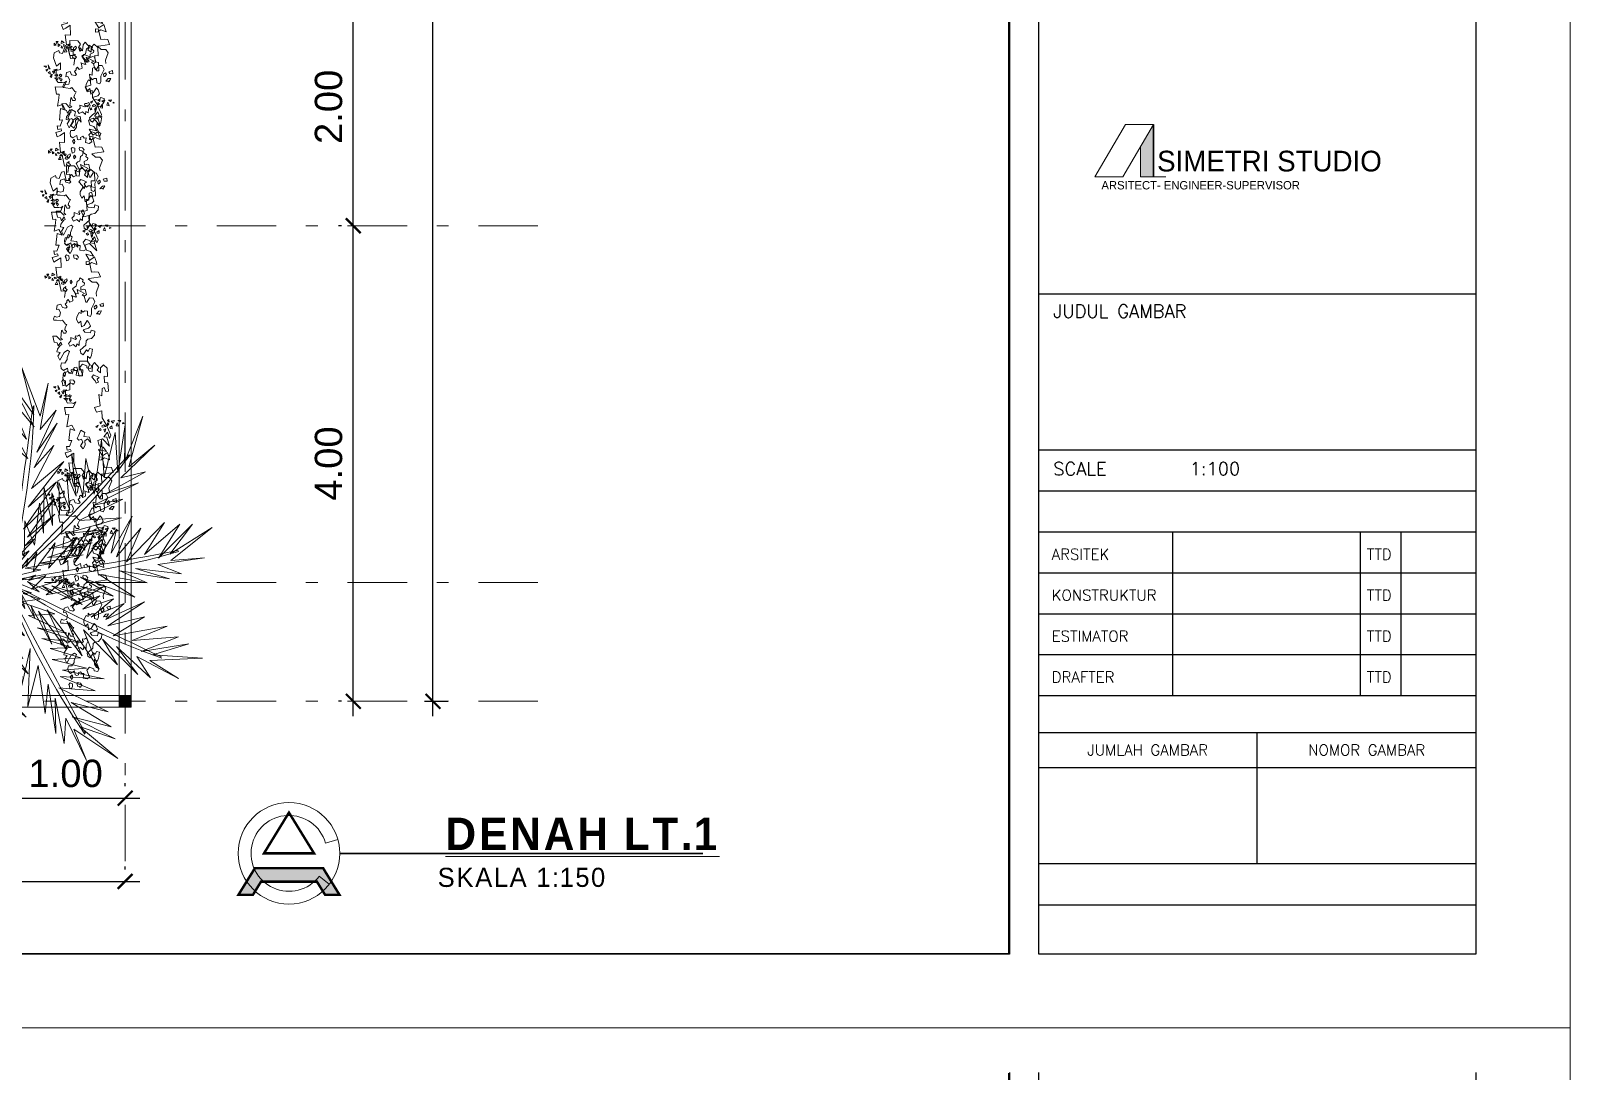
# Model space of a CAD drawing. Header units: millimetres. Extents: x -667 to -468, y -723 to -475.
# Drawn here: x -641.94 to -629, y -528.8 to -520.05 of the extents above; entities that cross this region are included whole.
import ezdxf
from ezdxf.enums import TextEntityAlignment as Align

# ---------------------------------------------------------------- set-up
doc = ezdxf.new("R2010")
doc.units = ezdxf.units.MM
doc.linetypes.add('CENTER', pattern=[2, 1.25, -0.25, 0.25, -0.25])
doc.linetypes.add('DASHDOT', pattern=[1, 0.5, -0.25, 0, -0.25])
doc.layers.get('0').update_dxf_attribs({"lineweight": 9})
doc.layers.get('Defpoints').update_dxf_attribs({"lineweight": 0})
for name, color, linetype, lineweight in [('BLOCK', 231, 'Continuous', 5), ('COLUMN', 11, 'Continuous', 9), ('dinding', 36, 'Continuous', 9), ('GRID', 250, 'CENTER', 0), ('NOTASI', 250, 'Continuous', 5), ('TEXT1', 5, 'Continuous', 5)]:
    doc.layers.add(name, color=color, linetype=linetype, lineweight=lineweight)
doc.layers.add('KOP', color=1, linetype='Continuous')
doc.layers.add('LANDSCAPE', color=7, linetype='Continuous', lineweight=9, true_color=0x002409)
doc.styles.add('ROMANS', font='romans.shx')
doc.styles.add('ROMS', font='romans.shx', dxfattribs={"width": 0.9, "height": 16})
doc.styles.get("Standard").update_dxf_attribs({"font": 'arial.ttf'})
doc.dimstyles.new('Copy of 1-100', dxfattribs={"dimtxt": 0.23, "dimasz": 0.125, "dimexe": 0.125, "dimexo": 0.1, "dimgap": 0.09, "dimtad": 1, "dimtoh": 1, "dimzin": 0, "dimdsep": 46, "dimtxsty": 'Standard', "dimblk": 'ARCHTICK', "dimcen": 0.09, "dimdle": 0.125, "dimclrt": 2, "dimadec": 0, "dimazin": 0, "dimtfac": 1, "dimtofl": 0, "dimtmove": 0, "dimatfit": 3, "dimldrblk": 'ARCHTICK', "dimfxl": 1, "dimtolj": 1, "dimtzin": 0, "dimarcsym": 0})

# ---------------------------------------------------------------- blocks, each defined once
blk = doc.blocks.new('EW2433')
at = {"layer": 'NOTASI', "ltscale": 0.6, "true_color": 0x7f0606}
blk.add_hatch(color=16, dxfattribs=at).paths.add_polyline_path([(501.0925, -205.8743), (501.0346, -205.9739), (501.0346, -206.1089), (501.0925, -206.1089)])
at = {"ltscale": 0.6}
for p, q in [((500.9667, -205.8743), (500.8301, -206.1089)), ((501.0925, -205.8743), (500.956, -206.1089)), ((500.9667, -205.8743), (501.0925, -205.8743)), ((501.0346, -205.9739), (501.0346, -206.1089)), ((500.8301, -206.1089), (500.956, -206.1089)), ((501.0346, -206.1089), (501.1479, -206.1089)), ((501.0636, -206.1089), (501.0925, -206.1089))]:
    blk.add_line(p, q, dxfattribs=at)
at = {"lineweight": 30, "ltscale": 0.6}
blk.add_line((501.0925, -205.8743), (501.0925, -206.1089), dxfattribs=at)
at = {"layer": 'Defpoints'}
for p, q in [((502.9615, -195.7493), (482.7963, -195.7493)), ((502.9615, -209.9267), (502.9615, -195.7493)), ((482.7963, -209.9267), (502.9615, -209.9267))]:
    blk.add_line(p, q, dxfattribs=at)
at = {"layer": 'KOP', "color": 11, "ltscale": 0.1}
for p, q in [((500.4441, -209.5931), (500.4441, -195.9522)), ((500.4465, -195.9497), (500.4465, -209.5956)), ((500.4465, -209.5956), (483.0215, -209.5956)), ((483.0239, -209.5931), (500.4441, -209.5931))]:
    blk.add_line(p, q, dxfattribs=at)
at = {"layer": 'KOP', "linetype": 'Continuous'}
for p, q in [((500.5786, -209.5956), (500.5786, -195.9497)), ((502.5381, -195.9497), (502.5381, -209.5956)), ((500.5786, -209.1908), (500.5786, -208.6023)), ((500.5786, -208.6023), (502.5381, -208.6023)), ((502.5381, -208.6023), (502.5381, -209.1908)), ((502.5381, -209.1908), (500.5786, -209.1908)), ((500.5786, -209.5956), (500.5786, -209.3745)), ((500.5786, -209.3745), (502.5381, -209.3745)), ((502.5381, -209.3745), (502.5381, -209.5956)), ((502.5381, -209.5956), (500.5786, -209.5956)), ((502.5381, -209.5956), (500.5786, -209.5956))]:
    blk.add_line(p, q, dxfattribs=at)
at = {"layer": 'KOP', "color": 1, "ltscale": 0.1}
for p, q in [((502.5381, -206.6358), (500.5786, -206.6358)), ((502.5381, -207.3355), (500.5786, -207.3355))]:
    blk.add_line(p, q, dxfattribs=at)
at = {"layer": 'KOP', "color": 1, "linetype": 'Continuous'}
blk.add_line((502.5381, -207.5192), (500.5786, -207.5192), dxfattribs=at)
at = {"layer": 'KOP', "color": 3, "ltscale": 0.1}
for p, q in [((502.5381, -207.7029), (500.5786, -207.7029)), ((501.1796, -208.4377), (501.1796, -207.7029)), ((502.0211, -208.4377), (502.0211, -207.7029)), ((502.2038, -208.4377), (502.2038, -207.7029)), ((502.5381, -207.8866), (500.5786, -207.8866)), ((502.5381, -208.0703), (500.5786, -208.0703)), ((502.5381, -208.254), (500.5786, -208.254)), ((502.5381, -208.4377), (500.5786, -208.4377)), ((502.5381, -208.4377), (500.5786, -208.4377)), ((501.5584, -209.1908), (501.5584, -208.6023)), ((502.5381, -208.7609), (500.5786, -208.7609))]:
    blk.add_line(p, q, dxfattribs=at)
at = {"ltscale": 0.6, "attachment_point": 1}
for s, width, insert, char_height in [('{\\fDroid|b0|i0|c0|p34;SIMETRI STUDIO}', 1.646667, (501.109, -205.992), 0.092913), ('{\\fBankGothic Lt BT|b0|i0|c0|p34;ARSITECT- ENGINEER-SUPERVISOR}', 2.64756, (500.8594, -206.1279), 0.03767)]:
    blk.add_mtext_dynamic_manual_height_columns(s, width=width, gutter_width=1, heights=[0], dxfattribs=dict(at, insert=insert, char_height=char_height))
at = {"layer": 'KOP', "color": 1, "linetype": 'Continuous', "style": 'ROMS', "width": 1}
for s, height, p in [('JUDUL GAMBAR', 0.058786, (500.6432, -206.7413)), ('SCALE', 0.05879, (500.6432, -207.448)), ('1:100', 0.05879, (501.2551, -207.4474)), ('ARSITEK', 0.04899, (500.6364, -207.8267)), ('TTD', 0.04899, (502.0496, -207.8267)), ('KONSTRUKTUR', 0.048989, (500.6364, -208.0104)), ('TTD', 0.04899, (502.0496, -208.0104)), ('ESTIMATOR', 0.04899, (500.6364, -208.1942)), ('TTD', 0.04899, (502.0496, -208.1942)), ('DRAFTER', 0.04899, (500.6364, -208.3779)), ('TTD', 0.04899, (502.0496, -208.3779))]:
    blk.add_text(s, height=height, dxfattribs=at).set_placement(p)
at = {"layer": 'KOP', "color": 1, "linetype": 'Continuous', "style": 'ROMANS', "width": 1}
for s, p in [('JUMLAH GAMBAR', (501.0666, -208.6804)), ('NOMOR GAMBAR', (502.0492, -208.6804))]:
    blk.add_text(s, height=0.048989, dxfattribs=at).set_placement(p, align=Align.MIDDLE)
blk = doc.blocks.new('_ArchTick')
at = {"color": 0, "linetype": 'ByBlock', "const_width": 0.15}
blk.add_lwpolyline([(-0.5, -0.5), (0.5, 0.5)], dxfattribs=at)
blk = doc.blocks.new('*D670')
at = {"layer": 'Defpoints', "color": 0}
for p in [(-639.229, -521.688), (-639.229, -521.688), (-639.229, -525.688)]:
    blk.add_point(p, dxfattribs=at)
at = {"layer": 'NOTASI', "color": 0, "lineweight": -2}
for p, q in [((-639.229, -525.813), (-639.229, -521.563)), ((-639.329, -521.688), (-639.354, -521.688)), ((-639.329, -525.688), (-639.354, -525.688))]:
    blk.add_line(p, q, dxfattribs=at)
at = {"layer": 'NOTASI', "color": 0, "lineweight": -2, "xscale": 0.125, "yscale": 0.125, "zscale": 0.125}
for p, rotation in [((-639.229, -521.688), 90), ((-639.229, -525.688), 270)]:
    blk.add_blockref('_ArchTick', p, dxfattribs=dict(at, rotation=rotation))
at = {"layer": 'NOTASI', "color": 2, "insert": (-639.436, -523.688), "char_height": 0.23, "attachment_point": 5, "rotation": 90}
blk.add_mtext('\\A1;4.00', dxfattribs=at)
blk = doc.blocks.new('*D671')
at = {"layer": 'Defpoints', "color": 0}
for p in [(-639.229, -519.688), (-639.229, -519.688), (-639.229, -521.688)]:
    blk.add_point(p, dxfattribs=at)
at = {"layer": 'NOTASI', "color": 0, "lineweight": -2}
for p, q in [((-639.229, -521.813), (-639.229, -519.563)), ((-639.329, -519.688), (-639.354, -519.688)), ((-639.329, -521.688), (-639.354, -521.688))]:
    blk.add_line(p, q, dxfattribs=at)
at = {"layer": 'NOTASI', "color": 0, "lineweight": -2, "xscale": 0.125, "yscale": 0.125, "zscale": 0.125}
for p, rotation in [((-639.229, -519.688), 90), ((-639.229, -521.688), 270)]:
    blk.add_blockref('_ArchTick', p, dxfattribs=dict(at, rotation=rotation))
at = {"layer": 'NOTASI', "color": 2, "insert": (-639.436, -520.688), "char_height": 0.23, "attachment_point": 5, "rotation": 90}
blk.add_mtext('\\A1;2.00', dxfattribs=at)
blk = doc.blocks.new('*D678')
at = {"layer": 'Defpoints', "color": 0}
for p in [(-638.559, -505.688), (-638.559, -505.688), (-638.729, -525.688)]:
    blk.add_point(p, dxfattribs=at)
at = {"layer": 'NOTASI', "color": 0, "lineweight": -2}
for p, q in [((-638.559, -525.813), (-638.559, -505.563)), ((-638.659, -505.688), (-638.684, -505.688)), ((-638.629, -525.688), (-638.434, -525.688))]:
    blk.add_line(p, q, dxfattribs=at)
at = {"layer": 'NOTASI', "color": 0, "lineweight": -2, "xscale": 0.125, "yscale": 0.125, "zscale": 0.125}
for p, rotation in [((-638.559, -505.688), 90), ((-638.559, -525.688), 270)]:
    blk.add_blockref('_ArchTick', p, dxfattribs=dict(at, rotation=rotation))
at = {"layer": 'NOTASI', "color": 2, "insert": (-638.767, -515.688), "char_height": 0.23, "attachment_point": 5, "rotation": 90}
blk.add_mtext('\\A1;20.00', dxfattribs=at)
blk = doc.blocks.new('*D680')
at = {"layer": 'Defpoints', "color": 0}
for p in [(-659.148, -527.203), (-641.148, -527.203), (-641.148, -527.203)]:
    blk.add_point(p, dxfattribs=at)
at = {"layer": 'NOTASI', "color": 0, "lineweight": -2}
for p, q in [((-641.148, -527.103), (-641.148, -527.078)), ((-659.273, -527.203), (-641.023, -527.203)), ((-659.148, -527.303), (-659.148, -527.328))]:
    blk.add_line(p, q, dxfattribs=at)
at = {"layer": 'NOTASI', "color": 0, "lineweight": -2, "xscale": 0.125, "yscale": 0.125, "zscale": 0.125, "rotation": 180}
blk.add_blockref('_ArchTick', (-659.148, -527.203), dxfattribs=at)
at = {"layer": 'NOTASI', "color": 0, "lineweight": -2, "xscale": 0.125, "yscale": 0.125, "zscale": 0.125}
blk.add_blockref('_ArchTick', (-641.148, -527.203), dxfattribs=at)
at = {"layer": 'NOTASI', "color": 2, "insert": (-650.148, -526.996), "char_height": 0.23, "attachment_point": 5}
blk.add_mtext('\\A1;18.00', dxfattribs=at)
blk = doc.blocks.new('*D687')
at = {"layer": 'Defpoints', "color": 0}
for p in [(-642.148, -526.503), (-641.148, -526.503), (-641.148, -526.503)]:
    blk.add_point(p, dxfattribs=at)
at = {"layer": 'NOTASI', "color": 0, "lineweight": -2}
for p, q in [((-642.148, -526.403), (-642.148, -526.378)), ((-641.148, -526.403), (-641.148, -526.378)), ((-642.273, -526.503), (-641.023, -526.503))]:
    blk.add_line(p, q, dxfattribs=at)
at = {"layer": 'NOTASI', "color": 0, "lineweight": -2, "xscale": 0.125, "yscale": 0.125, "zscale": 0.125, "rotation": 180}
blk.add_blockref('_ArchTick', (-642.148, -526.503), dxfattribs=at)
at = {"layer": 'NOTASI', "color": 0, "lineweight": -2, "xscale": 0.125, "yscale": 0.125, "zscale": 0.125}
blk.add_blockref('_ArchTick', (-641.148, -526.503), dxfattribs=at)
at = {"layer": 'NOTASI', "color": 2, "insert": (-641.648, -526.296), "char_height": 0.23, "attachment_point": 5}
blk.add_mtext('\\A1;1.00', dxfattribs=at)
blk = doc.blocks.new('SEMAK')
at = {"layer": 'LANDSCAPE', "lineweight": 5}
for p, q in [((489.152, 51.826), (489.164, 51.854)), ((489.173, 51.803), (489.152, 51.826)), ((489.164, 51.854), (489.168, 51.893)), ((489.168, 51.893), (489.199, 51.885)), ((489.211, 51.817), (489.173, 51.803)), ((489.199, 51.885), (489.211, 51.862)), ((489.211, 51.862), (489.211, 51.817)), ((489.281, 51.824), (489.289, 51.859)), ((489.287, 51.805), (489.281, 51.824)), ((489.334, 51.816), (489.287, 51.805)), ((489.289, 51.859), (489.326, 51.866)), ((489.324, 51.88), (489.339, 51.879)), ((489.326, 51.866), (489.324, 51.88)), ((489.357, 51.848), (489.334, 51.816)), ((489.339, 51.879), (489.357, 51.848)), ((489.156, 51.625), (489.152, 51.576)), ((489.152, 51.576), (489.165, 51.537)), ((489.186, 51.656), (489.156, 51.625)), ((489.179, 51.707), (489.204, 51.75)), ((489.211, 51.677), (489.179, 51.707)), ((489.253, 51.621), (489.186, 51.656)), ((489.204, 51.75), (489.219, 51.714)), ((489.219, 51.714), (489.211, 51.677)), ((489.262, 51.684), (489.253, 51.621)), ((489.283, 51.692), (489.262, 51.684)), ((489.312, 51.686), (489.283, 51.692)), ((489.307, 51.653), (489.312, 51.686)), ((489.344, 51.638), (489.307, 51.653)), ((489.366, 51.666), (489.344, 51.638)), ((489.396, 51.667), (489.366, 51.666)), ((489.441, 51.754), (489.383, 51.739)), ((489.383, 51.739), (489.396, 51.667)), ((489.483, 51.732), (489.441, 51.754)), ((489.443, 51.619), (489.483, 51.732)), ((489.488, 51.574), (489.443, 51.619)), ((489.553, 51.602), (489.488, 51.574)), ((489.556, 51.634), (489.553, 51.602)), ((489.613, 51.649), (489.556, 51.634)), ((489.571, 51.529), (489.598, 51.584)), ((489.598, 51.584), (489.631, 51.607)), ((489.631, 51.607), (489.613, 51.649)), ((489.153, 51.374), (489.101, 51.362)), ((489.101, 51.362), (489.11, 51.321)), ((489.141, 51.494), (489.113, 51.429)), ((489.113, 51.429), (489.153, 51.374)), ((489.213, 51.374), (489.141, 51.494)), ((489.165, 51.537), (489.216, 51.541)), ((489.268, 51.342), (489.213, 51.374)), ((489.216, 51.541), (489.255, 51.489)), ((489.255, 51.489), (489.255, 51.457)), ((489.255, 51.457), (489.296, 51.367)), ((489.296, 51.367), (489.268, 51.342)), ((489.465, 51.355), (489.471, 51.399)), ((489.515, 51.314), (489.465, 51.355)), ((489.471, 51.399), (489.508, 51.427)), ((489.508, 51.427), (489.563, 51.354)), ((489.563, 51.354), (489.587, 51.381)), ((489.573, 51.452), (489.571, 51.529)), ((489.613, 51.492), (489.573, 51.452)), ((489.587, 51.381), (489.61, 51.334)), ((489.61, 51.334), (489.657, 51.346)), ((489.636, 51.439), (489.613, 51.492)), ((489.657, 51.346), (489.636, 51.439)), ((489.066, 51.206), (489.048, 51.114)), ((489.048, 51.114), (489.106, 51.116)), ((489.111, 51.222), (489.066, 51.206)), ((489.106, 51.116), (489.165, 51.182)), ((489.11, 51.321), (489.158, 51.262)), ((489.124, 51.267), (489.111, 51.222)), ((489.17, 51.211), (489.124, 51.267)), ((489.158, 51.262), (489.183, 51.252)), ((489.165, 51.182), (489.197, 51.171)), ((489.183, 51.252), (489.17, 51.211)), ((489.197, 51.171), (489.171, 51.149)), ((489.171, 51.149), (489.189, 51.033)), ((489.286, 51.237), (489.309, 51.282)), ((489.327, 51.2), (489.286, 51.237)), ((489.309, 51.282), (489.361, 51.258)), ((489.327, 51.15), (489.327, 51.2)), ((489.402, 51.183), (489.327, 51.15)), ((489.361, 51.258), (489.404, 51.299)), ((489.399, 51.152), (489.415, 51.17)), ((489.405, 51.127), (489.399, 51.152)), ((489.415, 51.17), (489.402, 51.183)), ((489.404, 51.299), (489.415, 51.252)), ((489.436, 51.133), (489.405, 51.127)), ((489.415, 51.252), (489.45, 51.278)), ((489.467, 51.115), (489.436, 51.133)), ((489.45, 51.278), (489.454, 51.221)), ((489.454, 51.221), (489.485, 51.172)), ((489.485, 51.172), (489.467, 51.115)), ((489.558, 51.282), (489.515, 51.314)), ((489.549, 51.076), (489.64, 51.09)), ((489.564, 51.21), (489.558, 51.282)), ((489.59, 51.189), (489.564, 51.21)), ((489.649, 51.182), (489.59, 51.189)), ((489.64, 51.09), (489.653, 51.048)), ((489.701, 51.129), (489.649, 51.182)), ((489.709, 51.068), (489.701, 51.129)), ((489.08, 50.865), (489.074, 50.846)), ((489.074, 50.846), (489.091, 50.804)), ((489.121, 50.869), (489.08, 50.865)), ((489.188, 50.882), (489.121, 50.869)), ((489.212, 50.869), (489.188, 50.882)), ((489.189, 51.033), (489.199, 51.025)), ((489.199, 51.025), (489.216, 51.074)), ((489.258, 50.936), (489.212, 50.869)), ((489.216, 51.074), (489.256, 51.076)), ((489.264, 51.053), (489.24, 51.023)), ((489.24, 51.023), (489.251, 50.99)), ((489.251, 50.99), (489.279, 50.943)), ((489.256, 51.076), (489.264, 51.053)), ((489.279, 50.943), (489.258, 50.936)), ((489.434, 50.875), (489.458, 50.933)), ((489.439, 50.83), (489.434, 50.875)), ((489.458, 50.933), (489.496, 50.9)), ((489.496, 50.9), (489.505, 50.99)), ((489.505, 50.99), (489.544, 50.971)), ((489.528, 51.04), (489.549, 51.076)), ((489.61, 51.018), (489.528, 51.04)), ((489.544, 50.971), (489.599, 50.897)), ((489.599, 50.897), (489.623, 50.927)), ((489.642, 50.988), (489.61, 51.018)), ((489.623, 50.927), (489.642, 50.988)), ((489.653, 51.048), (489.709, 51.068)), ((489.091, 50.804), (489.124, 50.82)), ((489.124, 50.82), (489.171, 50.813)), ((489.128, 50.701), (489.143, 50.634)), ((489.163, 50.698), (489.128, 50.701)), ((489.143, 50.634), (489.202, 50.619)), ((489.188, 50.755), (489.163, 50.698)), ((489.171, 50.813), (489.188, 50.755)), ((489.202, 50.619), (489.221, 50.672)), ((489.221, 50.672), (489.277, 50.688)), ((489.299, 50.67), (489.268, 50.625)), ((489.268, 50.625), (489.297, 50.599)), ((489.277, 50.688), (489.299, 50.67)), ((489.48, 50.765), (489.439, 50.83)), ((489.508, 50.785), (489.48, 50.765)), ((489.514, 50.731), (489.508, 50.785)), ((489.537, 50.766), (489.514, 50.731)), ((489.567, 50.746), (489.537, 50.766)), ((489.607, 50.749), (489.567, 50.746)), ((489.572, 50.518), (489.593, 50.609)), ((489.593, 50.609), (489.608, 50.612)), ((489.608, 50.819), (489.607, 50.749)), ((489.651, 50.837), (489.608, 50.819)), ((489.608, 50.612), (489.653, 50.547)), ((489.671, 50.799), (489.651, 50.837)), ((489.673, 50.714), (489.671, 50.799)), ((489.731, 50.614), (489.673, 50.714)), ((489.706, 50.554), (489.731, 50.614)), ((489.719, 50.688), (489.721, 50.722)), ((489.748, 50.666), (489.719, 50.688)), ((489.721, 50.722), (489.735, 50.724)), ((489.735, 50.724), (489.763, 50.694)), ((489.786, 50.8), (489.747, 50.8)), ((489.747, 50.8), (489.788, 50.76)), ((489.763, 50.694), (489.748, 50.666)), ((489.792, 50.811), (489.786, 50.8)), ((489.788, 50.76), (489.827, 50.76)), ((489.827, 50.76), (489.792, 50.811)), ((489.805, 50.656), (489.819, 50.684)), ((489.862, 50.639), (489.805, 50.656)), ((489.819, 50.684), (489.864, 50.689)), ((489.864, 50.689), (489.862, 50.639)), ((489.216, 50.419), (489.187, 50.245)), ((489.284, 50.417), (489.216, 50.419)), ((489.249, 50.396), (489.275, 50.422)), ((489.253, 50.377), (489.249, 50.396)), ((489.292, 50.351), (489.253, 50.377)), ((489.261, 50.523), (489.284, 50.417)), ((489.275, 50.422), (489.29, 50.428)), ((489.309, 50.398), (489.286, 50.381)), ((489.286, 50.381), (489.292, 50.351)), ((489.29, 50.428), (489.309, 50.398)), ((489.297, 50.599), (489.296, 50.575)), ((489.296, 50.575), (489.318, 50.556)), ((489.318, 50.556), (489.344, 50.595)), ((489.344, 50.595), (489.389, 50.577)), ((489.374, 50.493), (489.439, 50.524)), ((489.385, 50.517), (489.374, 50.493)), ((489.389, 50.577), (489.385, 50.517)), ((489.441, 50.478), (489.396, 50.39)), ((489.396, 50.39), (489.426, 50.366)), ((489.426, 50.366), (489.454, 50.355)), ((489.434, 50.469), (489.449, 50.523)), ((489.479, 50.477), (489.434, 50.469)), ((489.439, 50.524), (489.441, 50.478)), ((489.464, 50.408), (489.479, 50.477)), ((489.579, 50.477), (489.464, 50.408)), ((489.525, 50.42), (489.565, 50.405)), ((489.526, 50.366), (489.525, 50.42)), ((489.579, 50.342), (489.526, 50.366)), ((489.574, 50.523), (489.541, 50.492)), ((489.541, 50.492), (489.579, 50.477)), ((489.565, 50.405), (489.593, 50.415)), ((489.607, 50.489), (489.572, 50.518)), ((489.593, 50.415), (489.607, 50.489)), ((489.653, 50.547), (489.706, 50.554)), ((489.758, 50.473), (489.763, 50.523)), ((489.808, 50.358), (489.758, 50.473)), ((488.975, 50.204), (488.975, 50.166)), ((489.005, 50.196), (488.975, 50.204)), ((488.975, 50.166), (489.005, 50.196)), ((489.013, 50.173), (489.005, 50.143)), ((489.005, 50.143), (489.036, 50.143)), ((489.036, 50.143), (489.013, 50.173)), ((489.036, 50.219), (489.066, 50.204)), ((489.036, 50.181), (489.036, 50.219)), ((489.066, 50.204), (489.036, 50.181)), ((489.104, 50.249), (489.081, 50.242)), ((489.081, 50.242), (489.089, 50.211)), ((489.085, 50.175), (489.092, 50.134)), ((489.132, 50.161), (489.085, 50.175)), ((489.089, 50.211), (489.104, 50.249)), ((489.092, 50.134), (489.132, 50.161)), ((489.125, 50.223), (489.118, 50.196)), ((489.118, 50.196), (489.159, 50.216)), ((489.159, 50.216), (489.125, 50.223)), ((489.126, 50.312), (489.167, 50.312)), ((489.153, 50.271), (489.126, 50.312)), ((489.151, 50.257), (489.174, 50.234)), ((489.189, 50.257), (489.151, 50.257)), ((489.167, 50.312), (489.153, 50.271)), ((489.165, 50.202), (489.154, 50.043)), ((489.223, 50.187), (489.165, 50.202)), ((489.174, 50.234), (489.189, 50.257)), ((489.184, 50.214), (489.199, 50.223)), ((489.192, 50.202), (489.184, 50.214)), ((489.187, 50.245), (489.216, 50.238)), ((489.214, 50.204), (489.192, 50.202)), ((489.199, 50.223), (489.214, 50.204)), ((489.216, 50.238), (489.223, 50.187)), ((489.243, 50.256), (489.221, 50.254)), ((489.221, 50.254), (489.236, 50.228)), ((489.262, 50.318), (489.228, 50.305)), ((489.228, 50.305), (489.241, 50.277)), ((489.236, 50.228), (489.252, 50.236)), ((489.241, 50.277), (489.262, 50.277)), ((489.252, 50.236), (489.243, 50.256)), ((489.262, 50.277), (489.262, 50.318)), ((489.27, 50.266), (489.281, 50.303)), ((489.277, 50.251), (489.27, 50.266)), ((489.312, 50.232), (489.277, 50.251)), ((489.281, 50.303), (489.318, 50.258)), ((489.318, 50.258), (489.312, 50.232)), ((489.361, 50.282), (489.372, 50.312)), ((489.376, 50.258), (489.361, 50.282)), ((489.372, 50.312), (489.396, 50.284)), ((489.396, 50.284), (489.376, 50.258)), ((489.454, 50.355), (489.471, 50.282)), ((489.471, 50.282), (489.504, 50.262)), ((489.504, 50.262), (489.517, 50.225)), ((489.517, 50.225), (489.567, 50.262)), ((489.553, 50.286), (489.584, 50.316)), ((489.567, 50.262), (489.553, 50.286)), ((489.584, 50.316), (489.579, 50.342)), ((489.648, 50.248), (489.703, 50.303)), ((489.698, 50.243), (489.648, 50.248)), ((489.682, 50.017), (489.705, 50.147)), ((489.837, 50.229), (489.698, 50.243)), ((489.703, 50.303), (489.773, 50.308)), ((489.705, 50.147), (489.757, 50.144)), ((489.757, 50.144), (489.812, 50.154)), ((489.773, 50.308), (489.808, 50.358)), ((489.812, 50.154), (489.837, 50.229)), ((489.125, 49.96), (489.104, 49.888)), ((489.104, 49.888), (489.198, 49.866)), ((489.169, 49.939), (489.125, 49.96)), ((489.154, 50.043), (489.234, 50.053)), ((489.239, 49.898), (489.169, 49.939)), ((489.234, 50.053), (489.239, 49.898)), ((489.626, 50.026), (489.666, 50.026)), ((489.631, 49.976), (489.626, 50.026)), ((489.627, 49.863), (489.682, 49.963)), ((489.747, 49.898), (489.627, 49.863)), ((489.681, 49.986), (489.631, 49.976)), ((489.666, 50.026), (489.681, 49.986)), ((489.712, 49.997), (489.682, 50.017)), ((489.682, 49.963), (489.762, 49.913)), ((489.702, 49.828), (489.747, 49.898)), ((489.792, 50.032), (489.712, 49.997)), ((489.762, 49.913), (489.787, 49.997)), ((489.787, 49.997), (489.792, 50.032)), ((489.14, 49.845), (489.133, 49.787)), ((489.133, 49.787), (489.179, 49.794)), ((489.191, 49.837), (489.14, 49.845)), ((489.171, 49.7), (489.2, 49.518)), ((489.221, 49.7), (489.171, 49.7)), ((489.179, 49.794), (489.221, 49.7)), ((489.198, 49.866), (489.191, 49.837)), ((489.327, 49.7), (489.306, 49.673)), ((489.306, 49.673), (489.334, 49.625)), ((489.368, 49.686), (489.327, 49.7)), ((489.388, 49.838), (489.347, 49.79)), ((489.347, 49.79), (489.388, 49.734)), ((489.388, 49.734), (489.368, 49.686)), ((489.422, 49.783), (489.388, 49.838)), ((489.409, 49.646), (489.497, 49.66)), ((489.429, 49.585), (489.409, 49.646)), ((489.422, 49.714), (489.422, 49.783)), ((489.463, 49.687), (489.422, 49.714)), ((489.511, 49.748), (489.463, 49.687)), ((489.497, 49.66), (489.511, 49.748)), ((489.622, 49.723), (489.642, 49.803)), ((489.697, 49.698), (489.622, 49.723)), ((489.642, 49.803), (489.702, 49.828)), ((489.802, 49.818), (489.697, 49.698)), ((489.722, 49.668), (489.767, 49.678)), ((489.778, 49.599), (489.722, 49.668)), ((489.767, 49.678), (489.802, 49.818)), ((489.767, 49.478), (489.832, 49.648)), ((489.807, 49.698), (489.778, 49.599)), ((489.832, 49.648), (489.807, 49.698)), ((489.154, 49.482), (489.181, 49.355)), ((489.23, 49.46), (489.154, 49.482)), ((489.2, 49.518), (489.275, 49.548)), ((489.275, 49.548), (489.23, 49.46)), ((489.334, 49.625), (489.368, 49.544)), ((489.368, 49.544), (489.429, 49.585)), ((489.602, 49.499), (489.624, 49.518)), ((489.641, 49.484), (489.602, 49.499)), ((489.624, 49.518), (489.641, 49.484)), ((489.653, 49.543), (489.668, 49.567)), ((489.677, 49.535), (489.653, 49.543)), ((489.668, 49.567), (489.685, 49.56)), ((489.668, 49.438), (489.685, 49.462)), ((489.705, 49.426), (489.668, 49.438)), ((489.685, 49.56), (489.677, 49.535)), ((489.685, 49.462), (489.705, 49.426)), ((489.697, 49.498), (489.702, 49.518)), ((489.727, 49.483), (489.697, 49.498)), ((489.702, 49.518), (489.757, 49.508)), ((489.707, 49.373), (489.767, 49.478)), ((489.741, 49.598), (489.725, 49.553)), ((489.725, 49.553), (489.756, 49.545)), ((489.757, 49.508), (489.727, 49.483)), ((489.756, 49.545), (489.741, 49.598)), ((489.779, 49.5), (489.809, 49.477)), ((489.786, 49.454), (489.779, 49.5)), ((489.809, 49.477), (489.786, 49.454)), ((489.79, 49.419), (489.813, 49.442)), ((489.813, 49.404), (489.79, 49.419)), ((489.813, 49.442), (489.813, 49.404)), ((489.819, 49.529), (489.824, 49.544)), ((489.854, 49.504), (489.819, 49.529)), ((489.824, 49.544), (489.854, 49.549)), ((489.846, 49.432), (489.875, 49.461)), ((489.897, 49.425), (489.846, 49.432)), ((489.854, 49.549), (489.854, 49.504)), ((489.875, 49.461), (489.897, 49.425)), ((489.92, 49.506), (489.955, 49.516)), ((489.94, 49.461), (489.92, 49.506)), ((489.955, 49.516), (489.94, 49.461)), ((489.984, 49.45), (489.952, 49.428)), ((489.952, 49.428), (489.998, 49.428)), ((489.998, 49.428), (489.984, 49.45)), ((490.02, 49.481), (490.045, 49.476)), ((490.025, 49.461), (490.02, 49.481)), ((490.045, 49.476), (490.025, 49.461)), ((489.146, 49.295), (489.131, 49.18)), ((489.131, 49.18), (489.266, 49.19)), ((489.191, 49.295), (489.146, 49.295)), ((489.181, 49.355), (489.191, 49.295)), ((489.266, 49.19), (489.311, 49.099)), ((489.598, 49.202), (489.627, 49.281)), ((489.687, 49.183), (489.598, 49.202)), ((489.627, 49.281), (489.707, 49.263)), ((489.677, 49.007), (489.687, 49.183)), ((489.707, 49.263), (489.707, 49.373)), ((489.008, 48.929), (489.001, 48.906)), ((489.031, 48.899), (489.008, 48.929)), ((489.037, 48.954), (489.071, 48.975)), ((489.064, 48.934), (489.037, 48.954)), ((489.064, 49.015), (489.084, 49.029)), ((489.098, 48.981), (489.064, 49.015)), ((489.071, 48.975), (489.064, 48.934)), ((489.084, 49.029), (489.098, 48.981)), ((489.118, 48.968), (489.104, 48.932)), ((489.104, 48.932), (489.14, 48.947)), ((489.14, 48.947), (489.118, 48.968)), ((489.13, 48.934), (489.123, 48.912)), ((489.13, 49.042), (489.173, 49.071)), ((489.187, 49.043), (489.13, 49.042)), ((489.184, 49.013), (489.13, 48.998)), ((489.13, 48.998), (489.176, 48.982)), ((489.18, 48.905), (489.13, 48.934)), ((489.181, 49.114), (489.156, 49.069)), ((489.156, 49.069), (489.159, 48.924)), ((489.159, 48.924), (489.227, 48.91)), ((489.173, 49.071), (489.187, 49.043)), ((489.176, 48.982), (489.184, 49.013)), ((489.246, 49.114), (489.181, 49.114)), ((489.202, 49), (489.231, 49.029)), ((489.224, 48.986), (489.202, 49)), ((489.225, 49.092), (489.204, 49.037)), ((489.204, 49.037), (489.245, 49.065)), ((489.245, 49), (489.224, 48.986)), ((489.245, 49.065), (489.225, 49.092)), ((489.231, 49.029), (489.245, 49)), ((489.276, 49.124), (489.246, 49.114)), ((489.311, 49.099), (489.276, 49.124)), ((489.72, 49.027), (489.677, 49.007)), ((489.73, 48.917), (489.72, 49.027)), ((489.786, 48.964), (489.766, 48.902)), ((489.827, 48.964), (489.786, 48.964)), ((489.827, 48.834), (489.827, 48.964)), ((489.006, 48.871), (488.975, 48.848)), ((488.975, 48.848), (489.013, 48.848)), ((489.001, 48.906), (489.031, 48.899)), ((489.013, 48.848), (489.006, 48.871)), ((489.05, 48.893), (489.043, 48.831)), ((489.043, 48.831), (489.071, 48.893)), ((489.071, 48.893), (489.05, 48.893)), ((489.123, 48.912), (489.18, 48.905)), ((489.172, 48.856), (489.131, 48.725)), ((489.131, 48.725), (489.145, 48.65)), ((489.234, 48.808), (489.172, 48.856)), ((489.227, 48.91), (489.234, 48.808)), ((489.357, 48.561), (489.384, 48.703)), ((489.384, 48.703), (489.438, 48.703)), ((489.438, 48.703), (489.445, 48.608)), ((489.63, 48.79), (489.58, 48.732)), ((489.58, 48.732), (489.609, 48.696)), ((489.609, 48.696), (489.696, 48.739)), ((489.645, 48.826), (489.63, 48.79)), ((489.681, 48.812), (489.645, 48.826)), ((489.66, 48.768), (489.681, 48.812)), ((489.696, 48.739), (489.66, 48.768)), ((489.766, 48.902), (489.73, 48.917)), ((489.773, 48.821), (489.827, 48.834)), ((489.773, 48.724), (489.773, 48.821)), ((489.827, 48.731), (489.773, 48.724)), ((489.827, 48.601), (489.827, 48.731)), ((489.145, 48.65), (489.22, 48.616)), ((489.22, 48.616), (489.227, 48.65)), ((489.227, 48.65), (489.275, 48.664)), ((489.275, 48.664), (489.316, 48.568)), ((489.316, 48.568), (489.357, 48.561)), ((489.391, 48.608), (489.398, 48.471)), ((489.445, 48.608), (489.391, 48.608)), ((489.398, 48.471), (489.52, 48.478)), ((489.52, 48.478), (489.561, 48.533)), ((489.527, 48.587), (489.548, 48.635)), ((489.561, 48.533), (489.527, 48.587)), ((489.548, 48.635), (489.589, 48.642)), ((489.589, 48.642), (489.602, 48.546)), ((489.602, 48.546), (489.636, 48.505)), ((489.636, 48.505), (489.698, 48.587)), ((489.671, 48.628), (489.718, 48.669)), ((489.698, 48.587), (489.671, 48.628)), ((489.718, 48.669), (489.725, 48.594)), ((489.725, 48.594), (489.773, 48.547)), ((489.773, 48.547), (489.827, 48.601))]:
    blk.add_line(p, q, dxfattribs=at)
blk = doc.blocks.new('32')
at = {"layer": 'NOTASI'}
h = blk.add_hatch(color=256, dxfattribs=at)
h.paths.add_polyline_path([(2106.822, 191.47), (2106.772, 191.47), (2106.772, 191.42), (2106.822, 191.42)])
h.paths.add_polyline_path([(2106.872, 191.47), (2106.822, 191.47), (2106.822, 191.42), (2106.872, 191.42)])
h.paths.add_polyline_path([(2106.872, 191.42), (2106.822, 191.42), (2106.822, 191.37), (2106.872, 191.37)])
h.paths.add_polyline_path([(2106.822, 191.42), (2106.772, 191.42), (2106.772, 191.37), (2106.822, 191.37)])
at = {"layer": 'BLOCK'}
for p, q in [((2106.822, 191.47), (2106.822, 191.37)), ((2106.772, 191.42), (2106.872, 191.42))]:
    blk.add_line(p, q, dxfattribs=at)
blk.add_lwpolyline([(2106.872, 191.47), (2106.772, 191.47), (2106.772, 191.37), (2106.872, 191.37)], close=True, dxfattribs=at)
blk = doc.blocks.new('pohon 3')
for points in [[(0, 0), (-0.219, 0.559), (-0.05, 0.359), (-0.249, 0.791), (-0.117, 0.61), (-0.424, 1.285), (-0.117, 0.771), (-0.345, 1.526), (-0.009, 0.873), (-0.274, 1.808), (0.038, 1.252), (-0.283, 2.17), (0.088, 1.564), (-0.038, 2.371), (0.156, 1.914), (0.035, 2.747), (0.198, 2.174), (0.12, 2.947), (0.271, 2.549), (0.395, 3.33), (0.345, 2.764), (0.907, 3.449), (0.449, 2.748), (0.962, 3.121), (0.379, 2.559), (0.955, 2.908), (0.435, 2.323), (0.981, 2.651), (0.307, 2.023), (0.877, 2.253), (0.387, 1.851), (1.08, 2.101), (0.452, 1.76), (0.852, 1.844), (0.337, 1.538), (0.808, 1.651), (0.36, 1.348), (0.708, 1.44), (0.275, 1.148), (0.875, 1.4), (0.257, 0.951), (0.708, 1.186), (0.179, 0.71), (0.609, 0.815), (0.111, 0.454), (0.44, 0.508), (0.199, 0.333), (0.337, 0.364), (-0.064, 0.073), (0, 0)], [(0, 0), (-0.506, 0.324), (-0.252, 0.261), (-0.666, 0.493), (-0.453, 0.424), (-1.098, 0.791), (-0.548, 0.555), (-1.176, 1.032), (-0.52, 0.701), (-1.284, 1.302), (-0.705, 1.035), (-1.505, 1.589), (-0.849, 1.317), (-1.424, 1.896), (-0.998, 1.64), (-1.586, 2.243), (-1.118, 1.875), (-1.635, 2.455), (-1.279, 2.222), (-1.638, 2.926), (-1.346, 2.439), (-1.293, 3.324), (-1.252, 2.487), (-1.056, 3.09), (-1.198, 2.293), (-0.937, 2.914), (-1.014, 2.135), (-0.765, 2.721), (-0.941, 1.818), (-0.615, 2.339), (-0.775, 1.725), (-0.361, 2.335), (-0.669, 1.69), (-0.394, 1.993), (-0.632, 1.443), (-0.316, 1.811), (-0.501, 1.302), (-0.273, 1.581), (-0.452, 1.09), (-0.115, 1.647), (-0.351, 0.92), (-0.125, 1.376), (-0.273, 0.679), (0.014, 1.017), (-0.176, 0.432), (0.057, 0.67), (-0.035, 0.386), (0.059, 0.493), (-0.095, 0.021), (0, 0)], [(0, 0), (0.152, 0.581), (0.17, 0.32), (0.263, 0.786), (0.263, 0.562), (0.413, 1.289), (0.358, 0.692), (0.618, 1.438), (0.506, 0.711), (0.841, 1.624), (0.767, 0.991), (1.046, 1.922), (0.99, 1.214), (1.363, 1.941), (1.251, 1.456), (1.643, 2.201), (1.438, 1.643), (1.829, 2.313), (1.718, 1.903), (2.277, 2.462), (1.904, 2.034), (2.761, 2.257), (1.978, 1.959), (2.612, 1.959), (1.811, 1.847), (2.482, 1.792), (1.718, 1.624), (2.351, 1.568), (1.438, 1.456), (2.034, 1.307), (1.401, 1.27), (2.109, 1.065), (1.401, 1.158), (1.773, 0.991), (1.177, 1.047), (1.624, 0.86), (1.084, 0.879), (1.419, 0.748), (0.897, 0.767), (1.531, 0.618), (0.767, 0.618), (1.27, 0.544), (0.562, 0.469), (0.972, 0.301), (0.357, 0.301), (0.655, 0.152), (0.357, 0.152), (0.487, 0.097), (-0.009, 0.097), (0, 0)], [(0, 0), (-0.599, -0.035), (-0.357, 0.063), (-0.829, 0.008), (-0.616, 0.077), (-1.353, -0.006), (-0.769, 0.127), (-1.558, 0.143), (-0.833, 0.261), (-1.804, 0.298), (-1.179, 0.423), (-2.151, 0.401), (-1.461, 0.567), (-2.267, 0.697), (-1.772, 0.74), (-2.601, 0.882), (-2.007, 0.86), (-2.765, 1.025), (-2.341, 1.045), (-3.045, 1.404), (-2.523, 1.182), (-3, 1.929), (-2.475, 1.276), (-2.671, 1.879), (-2.317, 1.151), (-2.471, 1.807), (-2.075, 1.132), (-2.218, 1.752), (-1.829, 0.917), (-1.872, 1.531), (-1.641, 0.94), (-1.665, 1.677), (-1.534, 0.974), (-1.49, 1.381), (-1.359, 0.796), (-1.32, 1.279), (-1.171, 0.759), (-1.15, 1.118), (-1.007, 0.616), (-1.061, 1.265), (-0.825, 0.538), (-0.909, 1.04), (-0.62, 0.389), (-0.587, 0.831), (-0.397, 0.246), (-0.347, 0.576), (-0.255, 0.292), (-0.242, 0.433), (-0.089, -0.039), (0, 0)], [(0, 0), (0.464, 0.381), (0.326, 0.159), (0.675, 0.481), (0.544, 0.3), (1.091, 0.8), (0.697, 0.35), (1.345, 0.8), (0.827, 0.278), (1.635, 0.819), (1.203, 0.351), (1.976, 0.94), (1.515, 0.4), (2.244, 0.769), (1.868, 0.443), (2.623, 0.815), (2.129, 0.484), (2.84, 0.796), (2.508, 0.53), (3.289, 0.654), (2.736, 0.526), (3.561, 0.203), (2.752, 0.422), (3.265, 0.05), (2.551, 0.43), (3.061, -0.009), (2.344, 0.304), (2.824, -0.113), (2.019, 0.333), (2.414, -0.138), (1.88, 0.204), (2.332, -0.378), (1.814, 0.114), (2.017, -0.241), (1.567, 0.155), (1.82, -0.259), (1.393, 0.074), (1.588, -0.229), (1.177, 0.093), (1.602, -0.4), (0.984, 0.049), (1.347, -0.307), (0.73, 0.049), (0.963, -0.327), (0.466, 0.034), (0.619, -0.262), (0.378, -0.086), (0.451, -0.208), (0.049, 0.084), (0, 0)], [(0, 0), (-0.464, -0.381), (-0.326, -0.159), (-0.675, -0.481), (-0.544, -0.3), (-1.091, -0.8), (-0.697, -0.35), (-1.345, -0.8), (-0.827, -0.278), (-1.635, -0.819), (-1.203, -0.351), (-1.976, -0.94), (-1.515, -0.4), (-2.244, -0.769), (-1.868, -0.443), (-2.623, -0.815), (-2.129, -0.484), (-2.84, -0.796), (-2.508, -0.53), (-3.289, -0.654), (-2.736, -0.526), (-3.561, -0.203), (-2.752, -0.422), (-3.265, -0.05), (-2.551, -0.43), (-3.061, 0.009), (-2.344, -0.304), (-2.824, 0.113), (-2.019, -0.333), (-2.414, 0.138), (-1.88, -0.204), (-2.332, 0.378), (-1.814, -0.114), (-2.017, 0.241), (-1.567, -0.155), (-1.82, 0.259), (-1.393, -0.074), (-1.588, 0.229), (-1.177, -0.093), (-1.602, 0.4), (-0.984, -0.049), (-1.347, 0.307), (-0.73, -0.049), (-0.963, 0.327), (-0.466, -0.034), (-0.619, 0.262), (-0.378, 0.086), (-0.451, 0.208), (-0.049, -0.084), (0, 0)], [(0, 0), (0.599, 0.035), (0.357, -0.063), (0.829, -0.008), (0.616, -0.077), (1.353, 0.006), (0.769, -0.127), (1.558, -0.143), (0.833, -0.261), (1.804, -0.298), (1.179, -0.423), (2.151, -0.401), (1.461, -0.567), (2.267, -0.697), (1.772, -0.74), (2.601, -0.882), (2.007, -0.86), (2.765, -1.025), (2.341, -1.045), (3.045, -1.404), (2.523, -1.182), (3, -1.929), (2.475, -1.276), (2.671, -1.879), (2.317, -1.151), (2.471, -1.807), (2.075, -1.132), (2.218, -1.752), (1.829, -0.917), (1.872, -1.531), (1.641, -0.94), (1.665, -1.677), (1.534, -0.974), (1.49, -1.381), (1.359, -0.796), (1.32, -1.279), (1.171, -0.759), (1.15, -1.118), (1.007, -0.616), (1.061, -1.265), (0.825, -0.538), (0.909, -1.04), (0.62, -0.389), (0.587, -0.831), (0.397, -0.246), (0.347, -0.576), (0.255, -0.292), (0.242, -0.433), (0.089, 0.039), (0, 0)], [(0, 0), (-0.152, -0.581), (-0.17, -0.32), (-0.263, -0.786), (-0.263, -0.562), (-0.413, -1.289), (-0.358, -0.692), (-0.618, -1.438), (-0.506, -0.711), (-0.841, -1.624), (-0.767, -0.991), (-1.046, -1.922), (-0.99, -1.214), (-1.363, -1.941), (-1.251, -1.456), (-1.643, -2.201), (-1.438, -1.643), (-1.829, -2.313), (-1.718, -1.903), (-2.277, -2.462), (-1.904, -2.034), (-2.761, -2.257), (-1.978, -1.959), (-2.612, -1.959), (-1.811, -1.847), (-2.482, -1.792), (-1.718, -1.624), (-2.351, -1.568), (-1.438, -1.456), (-2.034, -1.307), (-1.401, -1.27), (-2.109, -1.065), (-1.401, -1.158), (-1.773, -0.991), (-1.177, -1.047), (-1.624, -0.86), (-1.084, -0.879), (-1.419, -0.748), (-0.897, -0.767), (-1.531, -0.618), (-0.767, -0.618), (-1.27, -0.544), (-0.562, -0.469), (-0.972, -0.301), (-0.357, -0.301), (-0.655, -0.152), (-0.357, -0.152), (-0.487, -0.097), (0.009, -0.097), (0, 0)], [(0, 0), (0.219, -0.559), (0.05, -0.359), (0.249, -0.791), (0.117, -0.61), (0.424, -1.285), (0.117, -0.771), (0.345, -1.526), (0.009, -0.873), (0.274, -1.808), (-0.038, -1.252), (0.283, -2.17), (-0.088, -1.564), (0.038, -2.371), (-0.156, -1.914), (-0.035, -2.747), (-0.198, -2.174), (-0.12, -2.947), (-0.271, -2.549), (-0.395, -3.33), (-0.345, -2.764), (-0.907, -3.449), (-0.449, -2.748), (-0.962, -3.121), (-0.379, -2.559), (-0.955, -2.908), (-0.435, -2.323), (-0.981, -2.651), (-0.307, -2.023), (-0.877, -2.253), (-0.387, -1.851), (-1.08, -2.101), (-0.452, -1.76), (-0.852, -1.844), (-0.337, -1.538), (-0.808, -1.651), (-0.36, -1.348), (-0.708, -1.44), (-0.275, -1.148), (-0.875, -1.4), (-0.257, -0.951), (-0.708, -1.186), (-0.179, -0.71), (-0.609, -0.815), (-0.111, -0.454), (-0.44, -0.508), (-0.199, -0.333), (-0.337, -0.364), (0.064, -0.073), (0, 0)], [(0, 0), (0.506, -0.324), (0.252, -0.261), (0.666, -0.493), (0.453, -0.424), (1.098, -0.791), (0.548, -0.555), (1.176, -1.032), (0.52, -0.701), (1.284, -1.302), (0.705, -1.035), (1.505, -1.589), (0.849, -1.317), (1.424, -1.896), (0.998, -1.64), (1.586, -2.243), (1.118, -1.875), (1.635, -2.455), (1.279, -2.222), (1.638, -2.926), (1.346, -2.439), (1.293, -3.324), (1.252, -2.487), (1.056, -3.09), (1.198, -2.293), (0.937, -2.914), (1.014, -2.135), (0.765, -2.721), (0.941, -1.818), (0.615, -2.339), (0.775, -1.725), (0.361, -2.335), (0.669, -1.69), (0.394, -1.993), (0.632, -1.443), (0.316, -1.811), (0.501, -1.302), (0.273, -1.581), (0.452, -1.09), (0.115, -1.647), (0.351, -0.92), (0.125, -1.376), (0.273, -0.679), (-0.014, -1.017), (0.176, -0.432), (-0.057, -0.67), (0.035, -0.386), (-0.059, -0.493), (0.095, -0.021), (0, 0)]]:
    blk.add_lwpolyline(points)
for centre, radius, start, end in [((12.16, -0.782), 12.228, 162.4743, 175.8962), ((208.002, -39.229), 211.722, 168.52673, 169.29668), ((10.297, 6.515), 12.228, 198.4743, 211.8962), ((191.336, 90.524), 211.722, 204.52673, 205.29668), ((9.378, -7.78), 12.228, 126.4743, 139.8962), ((145.219, -153.997), 211.722, 132.52673, 133.29668), ((4.501, 11.323), 12.228, 234.4743, 247.8962), ((101.585, 185.7), 211.722, 240.52673, 241.29668), ((3.014, -11.806), 12.228, 90.4743, 103.8962), ((26.967, -209.944), 211.722, 96.52673, 97.29668), ((-101.585, -185.7), 211.722, 60.52673, 61.29668), ((-4.501, -11.323), 12.228, 54.4743, 67.8962), ((-3.014, 11.806), 12.228, 270.4743, 283.8962), ((-26.967, 209.944), 211.722, 276.52673, 277.29668), ((-145.219, 153.997), 211.722, 312.52673, 313.29668), ((-9.378, 7.78), 12.228, 306.4743, 319.8962), ((-208.002, 39.229), 211.722, 348.52673, 349.29668), ((-12.16, 0.782), 12.228, 342.4743, 355.8962), ((-191.336, -90.524), 211.722, 24.52673, 25.29668), ((-10.297, -6.515), 12.228, 18.4743, 31.8962)]:
    blk.add_arc(centre, radius, start, end)

msp = doc.modelspace()

# ---------------------------------------------------------------- hatches: boundary and pattern name
msp.add_hatch(color=256).paths.add_polyline_path([(-639.535, -527.205), (-639.466, -527.316), (-639.345, -527.316), (-639.483, -527.091), (-640.056, -527.091), (-640.195, -527.316), (-640.073, -527.316), (-640.005, -527.205)])

# ---------------------------------------------------------------- linework, layer by layer
for p, q in [((-639.463, -526.88), (-639.359, -526.85)), ((-639.516, -527.16), (-639.431, -527.226))]:
    msp.add_line(p, q)
msp.add_circle((-639.77, -526.967), 0.427)
msp.add_arc((-639.77, -526.967), 0.319, 15.8129, 322.6169)
at = {"layer": 'dinding'}
for p, q in [((-641.098, -505.638), (-641.098, -525.738)), ((-641.198, -505.738), (-641.198, -525.638)), ((-641.198, -525.638), (-653.148, -525.638)), ((-641.098, -525.738), (-653.148, -525.738))]:
    msp.add_line(p, q, dxfattribs=at)
at = {"layer": 'GRID', "linetype": 'DASHDOT', "lineweight": 0}
for p, q in [((-641.148, -503.459), (-641.148, -527.033)), ((-662.377, -521.688), (-637.628, -521.688)), ((-662.377, -524.688), (-637.628, -524.688)), ((-662.377, -525.688), (-637.628, -525.688))]:
    msp.add_line(p, q, dxfattribs=at)
at = {"layer": 'NOTASI', "lineweight": 30, "ltscale": 0.6}
msp.add_line((-639.343, -526.967), (-636.289, -526.967), dxfattribs=at)
at = {"layer": 'TEXT1', "color": 3, "const_width": 0.0207}
for points in [[(-639.559, -526.967), (-639.77, -526.624), (-639.98, -526.967)], [(-639.535, -527.205), (-639.466, -527.316), (-639.345, -527.316), (-639.483, -527.091), (-640.056, -527.091), (-640.195, -527.316), (-640.073, -527.316), (-640.005, -527.205)]]:
    msp.add_lwpolyline(points, close=True, dxfattribs=at)

# ---------------------------------------------------------------- block references
at = {"xscale": 1.875, "yscale": 1.875, "zscale": 1.875}
for p in [(-1572.049, -134.822), (-1572.049, -161.405)]:
    msp.add_blockref('EW2433', p, dxfattribs=at)
at = {"layer": 'COLUMN', "rotation": 270}
msp.add_blockref('32', (-832.568, 1581.134), dxfattribs=at)
at = {"layer": 'LANDSCAPE'}
for name, p, xscale, yscale, zscale, rotation in [('SEMAK', (-906.735, -506.704), -0.5397948623633152, 0.5397948623633152, 0.5397948623633152, 182.9524330381508), ('SEMAK', (-906.784, -507.608), -0.5397948623633152, 0.5397948623633152, 0.5397948623633152, 182.9524330381508), ('SEMAK', (-906.813, -508.66), -0.5397948623633152, 0.5397948623633152, 0.5397948623633152, 182.9524330381508), ('pohon 3', (-642.149, -524.652), -0.4999999999742689, 0.5000000000000437, 0.5, 197.0448967886603), ('SEMAK', (-906.705, -510.304), -0.5397948623633152, 0.5397948623633152, 0.5397948623633152, 182.9524330381508), ('SEMAK', (-906.754, -511.208), -0.5397948623633152, 0.5397948623633152, 0.5397948623633152, 182.9524330381508)]:
    msp.add_blockref(name, p, dxfattribs=dict(at, xscale=xscale, yscale=yscale, zscale=zscale, rotation=rotation))

# ---------------------------------------------------------------- texts
at = {"attachment_point": 5}
for s, insert, char_height, width in [('{\\f@Dotum|b1|i0|c0|p34;\\T1.1;\\LDENAH LT.1}', (-637.301, -526.803), 0.27198, 3.63908), ('{\\fAvantGarde Md BT|b0|i0|c0|p34;\\T1.1;SKALA 1:150}', (-637.809, -527.17), 0.16093, 2.66492)]:
    msp.add_mtext(s, dxfattribs=dict(at, insert=insert, char_height=char_height, width=width))

# ---------------------------------------------------------------- dimensions: what is measured, and where the dimension line sits
at = {"layer": 'NOTASI'}
for base, p1, p2, picture, middle in [((-638.559, -505.688), (-638.729, -525.688), (-638.559, -505.688), '*D678', (-638.767, -515.688)), ((-639.229, -519.688), (-639.229, -521.688), (-639.229, -519.688), '*D671', (-639.436, -520.688)), ((-639.229, -521.688), (-639.229, -525.688), (-639.229, -521.688), '*D670', (-639.436, -523.688))]:
    dim = msp.add_linear_dim(base=base, p1=p1, p2=p2, angle=90, dimstyle='Copy of 1-100', dxfattribs=at)
    dim.commit()
    dim.dimension.update_dxf_attribs({"geometry": picture, "text_midpoint": middle})
for base, p1, p2, picture, middle in [((-641.148, -526.503), (-642.148, -526.503), (-641.148, -526.503), '*D687', (-641.648, -526.296)), ((-641.148, -527.203), (-659.148, -527.203), (-641.148, -527.203), '*D680', (-650.148, -526.996))]:
    dim = msp.add_linear_dim(base=base, p1=p1, p2=p2, dimstyle='Copy of 1-100', dxfattribs=at)
    dim.commit()
    dim.dimension.update_dxf_attribs({"geometry": picture, "text_midpoint": middle})

doc.saveas('drawing.dxf')
